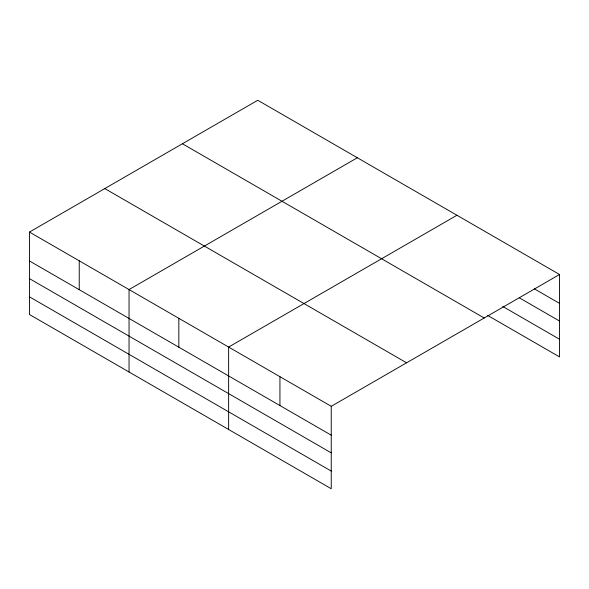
<?xml version="1.0" encoding="UTF-8"?>
<svg xmlns="http://www.w3.org/2000/svg" width="589" height="589" viewBox="0 0 589 589"><rect width="100%" height="100%" fill="white"/><g stroke="black" fill="none" stroke-linecap="round" stroke-linejoin="round"><path stroke-width="0.88" d="M331.246 452.86L331.246 406.307L29.45 232.073L29.45 314.504L331.246 488.737L331.246 452.86L29.45 278.619M487.721 315.461L559.55 356.927L559.55 274.496L257.754 100.263L29.45 232.073M357.346 157.756L129.043 289.567L129.043 371.998M456.939 215.257L228.635 347.068L228.635 429.499M331.246 406.307L559.55 274.496M534.289 288.794L559.55 303.372M519.292 297.806L559.55 321.049M502.719 306.442L559.55 339.257M182.413 143.76L484.21 317.994M104.79 188.576L406.587 362.809M29.45 260.949L331.246 435.183M29.45 296.827L331.246 471.067M279.937 376.688L279.937 405.563M178.835 318.318L178.835 347.193M79.243 260.817L79.243 289.692"/></g></svg>
